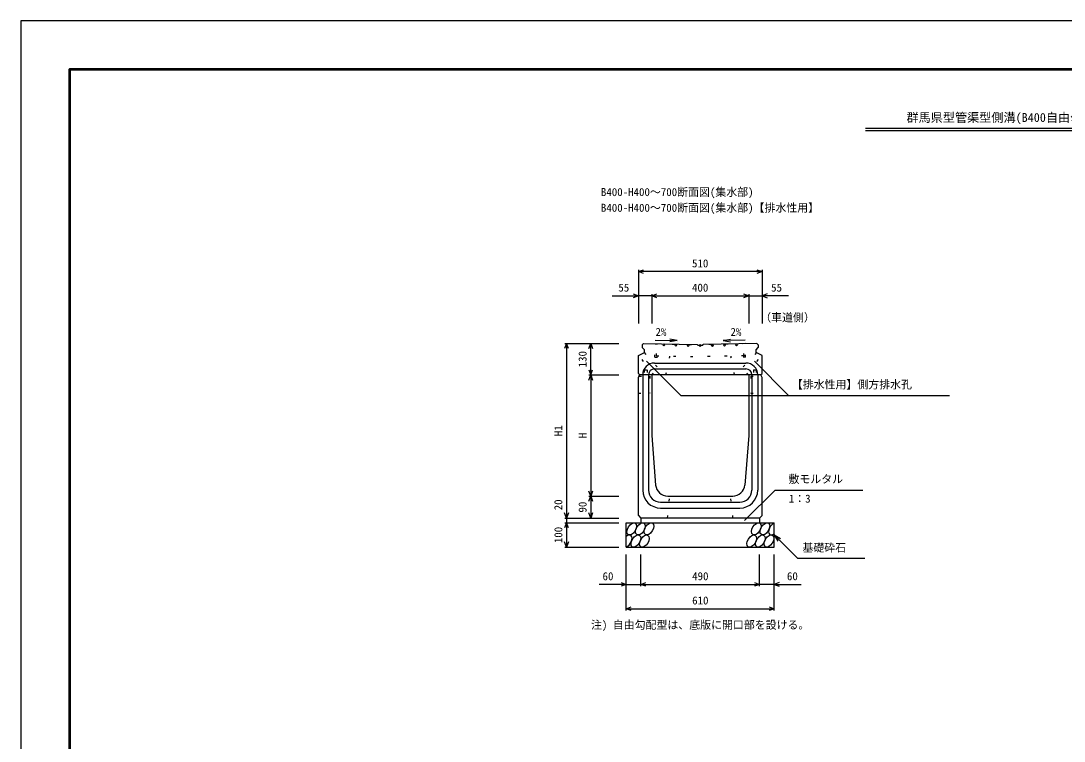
# Model space of a CAD drawing. Units: millimetres, scale not verified. Extents: x -12600 to 12600, y -5940 to 5940.
# Drawn here: x -12600 to -8300, y -2970 to 0 of the extents above; entities that cross this region are included whole.
import ezdxf
from ezdxf.enums import TextEntityAlignment as Align

# ---------------------------------------------------------------- set-up
doc = ezdxf.new("R2010")
doc.units = ezdxf.units.MM
doc.header["$LTSCALE"] = 40
doc.linetypes.add('DOTTED', pattern=[1.75, 0.25, -1.5])
for name, color, linetype, lineweight in [('0-0_DIM', 7, 'Continuous', 25), ('0-1_Defpoints', 5, 'Continuous', 25), ('0-2_HATCH', 6, 'Continuous', 25), ('0-5_OUTLINE', 3, 'Continuous', 25), ('0-6_OUTLINE2', 4, 'DOTTED', 25), ('0-7_TXT', 7, 'Continuous', 25), ('0-8_WAKU', 3, 'Continuous', 25)]:
    doc.layers.add(name, color=color, linetype=linetype, lineweight=lineweight)
doc.styles.add('ＭＳ ゴシック', font='')
doc.styles.get('ＭＳ ゴシック').set_extended_font_data('MS Gothic')

msp = doc.modelspace()

# ---------------------------------------------------------------- linework, layer by layer
at = {"layer": '0-0_DIM'}
for p, q in [((-10055, -1026.3), (-10055, -1247.94)), ((-9545, -1026.3), (-9545, -1247.94)), ((-9545, -1033.8), (-10055, -1033.8)), ((-10163.38, -1133.8), (-10055, -1133.8)), ((-10000, -1133.8), (-10055, -1133.8)), ((-10000, -1126.3), (-10000, -1247.94)), ((-10000, -1133.8), (-9600, -1133.8)), ((-9600, -1126.3), (-9600, -1247.94)), ((-9600, -1133.8), (-9545, -1133.8)), ((-9436.62, -1133.8), (-9545, -1133.8)), ((-10358.5, -1329.94), (-10136, -1329.94)), ((-10351, -1329.94), (-10351, -2049.94)), ((-10251, -1459.94), (-10251, -1329.94)), ((-10021.37, -1403.49), (-9880.13, -1544.73)), ((-9576.72, -1403.49), (-9435.48, -1544.73)), ((-10258.5, -1459.94), (-10136, -1459.94)), ((-10251, -1459.94), (-10251, -1959.94)), ((-9880.13, -1544.73), (-8772.62, -1544.73)), ((-9617.89, -2060.75), (-9491.66, -1934.52)), ((-9491.66, -1934.52), (-9130.19, -1934.52)), ((-10258.5, -1959.94), (-10136, -1959.94)), ((-10251, -1959.94), (-10251, -2049.94)), ((-10358.5, -2049.94), (-10136, -2049.94)), ((-10351, -2049.94), (-10351, -2069.94)), ((-10358.5, -2069.94), (-10136, -2069.94)), ((-10351, -2069.94), (-10351, -2169.94)), ((-9495, -2119.94), (-9399.24, -2215.7)), ((-9495, -2119.94), (-9469.02, -2134.94)), ((-9495, -2119.94), (-9480, -2145.92)), ((-10358.5, -2169.94), (-10136, -2169.94)), ((-10105, -2431.31), (-10105, -2199.94)), ((-10045, -2331.31), (-10045, -2199.94)), ((-9555, -2331.31), (-9555, -2199.94)), ((-9495, -2431.31), (-9495, -2199.94)), ((-9399.24, -2215.7), (-9121.69, -2215.7)), ((-10105, -2323.81), (-10216.79, -2323.81)), ((-10105, -2323.81), (-10045, -2323.81)), ((-10045, -2323.81), (-9555, -2323.81)), ((-9495, -2323.81), (-9555, -2323.81)), ((-9495, -2323.81), (-9383.21, -2323.81)), ((-10105, -2423.81), (-9495, -2423.81))]:
    msp.add_line(p, q, dxfattribs=at)
for points in [[(-10033.86, -1041.5), (-10055, -1033.8), (-10033.86, -1026.11)], [(-9566.14, -1026.11), (-9545, -1033.8), (-9566.14, -1041.5)], [(-10076.14, -1126.11), (-10055, -1133.8), (-10076.14, -1141.5)], [(-9978.86, -1141.5), (-10000, -1133.8), (-9978.86, -1126.11)], [(-9621.14, -1126.11), (-9600, -1133.8), (-9621.14, -1141.5)], [(-9523.86, -1126.11), (-9545, -1133.8), (-9523.86, -1141.5)], [(-10343.3, -1351.09), (-10351, -1329.94), (-10358.7, -1351.09)], [(-10258.7, -1351.09), (-10251, -1329.94), (-10243.3, -1351.09)], [(-10258.7, -1438.8), (-10251, -1459.94), (-10243.3, -1438.8)], [(-10258.7, -1481.09), (-10251, -1459.94), (-10243.3, -1481.09)], [(-10243.3, -1938.8), (-10251, -1959.94), (-10258.7, -1938.8)], [(-10258.7, -1981.09), (-10251, -1959.94), (-10243.3, -1981.09)], [(-10343.3, -2028.8), (-10351, -2049.94), (-10358.7, -2028.8)], [(-10243.3, -2028.8), (-10251, -2049.94), (-10258.7, -2028.8)], [(-10343.3, -2091.09), (-10351, -2069.94), (-10358.7, -2091.09)], [(-10343.3, -2148.8), (-10351, -2169.94), (-10358.7, -2148.8)], [(-10126.14, -2316.11), (-10105, -2323.81), (-10126.14, -2331.5)], [(-10023.86, -2331.5), (-10045, -2323.81), (-10023.86, -2316.11)], [(-9576.14, -2316.11), (-9555, -2323.81), (-9576.14, -2331.5)], [(-9473.86, -2316.11), (-9495, -2323.81), (-9473.86, -2331.5)], [(-10083.86, -2431.5), (-10105, -2423.81), (-10083.86, -2416.11)], [(-9516.14, -2416.11), (-9495, -2423.81), (-9516.14, -2431.5)]]:
    msp.add_lwpolyline(points, dxfattribs=at)
at = {"layer": '0-1_Defpoints'}
msp.add_lwpolyline([(-12600, -5940), (-4200, -5940), (-4200, 0), (-12600, 0)], close=True, dxfattribs=at)
at = {"layer": '0-2_HATCH', "linetype": 'DOTTED'}
for p, q in [((-9980.47, -1381.41), (-9979.43, -1331.42)), ((-9945.79, -1336.33), (-9949.95, -1332)), ((-9654.15, -1336.13), (-9649.99, -1331.8)), ((-9619.47, -1381.18), (-9620.51, -1331.19)), ((-9950.12, -1340.48), (-9945.79, -1336.33)), ((-9854.29, -1338.12), (-9850.14, -1342.44)), ((-9850.14, -1342.44), (-9845.81, -1338.29)), ((-9804.2, -1339.18), (-9799.96, -1334.94)), ((-9799.96, -1343.43), (-9804.2, -1339.18)), ((-9799.96, -1334.94), (-9795.71, -1339.18)), ((-9795.71, -1339.18), (-9799.96, -1343.43)), ((-9749.8, -1342.38), (-9754.13, -1338.22)), ((-9745.64, -1338.05), (-9749.8, -1342.38)), ((-9649.82, -1340.29), (-9654.15, -1336.13)), ((-9986.59, -1387.05), (-9926.47, -1388.31)), ((-9980.47, -1381.41), (-9799.97, -1384.95)), ((-9926.47, -1382.47), (-9926.47, -1388.31)), ((-9619.47, -1381.18), (-9799.97, -1384.95)), ((-9673.47, -1382.31), (-9673.47, -1388.31)), ((-9613.34, -1387.05), (-9673.47, -1388.31))]:
    msp.add_line(p, q, dxfattribs=at)
for points in [[(-9986.59, -1387.05), (-9985.43, -1331.31), (-9799.97, -1334.94)], [(-9949.95, -1332), (-9954.28, -1336.16), (-9950.12, -1340.48)], [(-9613.34, -1387.05), (-9614.51, -1331.06), (-9799.97, -1334.94)], [(-9649.99, -1331.8), (-9645.66, -1335.96), (-9649.82, -1340.29)], [(-9845.81, -1338.29), (-9849.97, -1333.96), (-9854.29, -1338.12)], [(-9754.13, -1338.22), (-9749.97, -1333.9), (-9745.64, -1338.05)]]:
    msp.add_lwpolyline(points, dxfattribs=at)
for points in [[(-9895.8, -1337.31), (-9899.96, -1332.98), (-9904.28, -1337.14), (-9900.13, -1341.46)], [(-9704.14, -1337.18), (-9699.98, -1332.85), (-9695.65, -1337.01), (-9699.81, -1341.33)]]:
    msp.add_lwpolyline(points, close=True, dxfattribs=at)
at = {"layer": '0-2_HATCH'}
for centre in [(-10082.11, -2094.94), (-10046.63, -2094.94), (-10011.16, -2094.94), (-9568.95, -2094.94), (-9533.48, -2094.94), (-10065.23, -2144.94), (-10029.75, -2144.94), (-9587.55, -2144.94), (-9552.07, -2144.94), (-9516.59, -2144.94)]:
    msp.add_ellipse(centre, major_axis=(14.54, 23.54), ratio=0.5792, dxfattribs=at)
for centre, start_param, end_param in [((-9498, -2094.94), 0.6666252, 4.1103269), ((-10100.7, -2144.94), 3.7419964, 7.318141)]:
    msp.add_ellipse(centre, major_axis=(14.54, 23.54), ratio=0.5792, start_param=start_param, end_param=end_param, dxfattribs=at)
at = {"layer": '0-5_OUTLINE'}
for p, q in [((-10033.31, -1330.37), (-10039, -1335.94)), ((-10033.31, -1330.37), (-9812, -1334.71)), ((-9567, -1330.07), (-9788, -1334.69)), ((-9567, -1330.07), (-9561, -1335.94)), ((-10055, -1379.94), (-10030, -1366.94)), ((-10039, -1335.94), (-10039, -1346.94)), ((-10030, -1356.94), (-10039, -1346.94)), ((-10030, -1366.94), (-10030, -1356.94)), ((-9791, -1337.94), (-9788, -1334.69)), ((-9570, -1356.94), (-9561, -1346.94)), ((-9570, -1366.94), (-9570, -1356.94)), ((-9561, -1335.94), (-9561, -1346.94)), ((-10055, -1453.94), (-10055, -1379.94)), ((-10055, -1453.94), (-10049, -1459.94)), ((-9550, -1459.94), (-10050, -1459.94)), ((-10000, -1459.94), (-10000, -1709.94)), ((-9600, -1459.94), (-9600, -1709.94)), ((-9551, -1459.94), (-9545, -1453.94)), ((-10000, -1709.94), (-9983.68, -1913.93)), ((-9600, -1709.94), (-9616.32, -1913.93)), ((-9933.84, -1959.94), (-9666.16, -1959.94)), ((-10055, -2039.94), (-10045, -2049.94)), ((-9555, -2049.94), (-10045, -2049.94)), ((-10045, -2049.94), (-10045, -2069.94)), ((-9555, -2049.94), (-9545, -2039.94)), ((-9555, -2049.94), (-9555, -2069.94)), ((-10105, -2069.94), (-9495, -2069.94)), ((-10105, -2169.94), (-10105, -2069.94)), ((-9495, -2169.94), (-9495, -2069.94)), ((-10105, -2169.94), (-9495, -2169.94))]:
    msp.add_line(p, q, dxfattribs=at)
for points in [[(-9791, -1337.94), (-9809, -1337.94), (-9812, -1334.71)], [(-9545, -1453.94), (-9545, -1379.94), (-9570, -1366.94)], [(-10055, -2039.94), (-10055, -1469.94), (-10050, -1459.94)], [(-9545, -2039.94), (-9545, -1469.94), (-9550, -1459.94)]]:
    msp.add_lwpolyline(points, dxfattribs=at)
for centre, start, end in [((-9933.84, -1909.94), 184.57392, 270), ((-9666.16, -1909.94), 270, 355.42608)]:
    msp.add_arc(centre, 50, start, end, dxfattribs=at)
at = {"layer": '0-6_OUTLINE2'}
for p, q in [((-10031.41, -1367.67), (-9947.82, -1459.94)), ((-9568.59, -1367.67), (-9652.18, -1459.94)), ((-9990.79, -1459.94), (-10053.4, -1379.11)), ((-9941.5, -1459.94), (-9926.53, -1388.31)), ((-9658.5, -1459.94), (-9673.47, -1388.31)), ((-9609.21, -1459.94), (-9546.6, -1379.11)), ((-10031, -1439.44), (-10019, -1439.44)), ((-10031, -1439.44), (-10031, -1464.44)), ((-10019, -1439.44), (-10019, -1464.44)), ((-9581, -1439.44), (-9569, -1439.44)), ((-9581, -1439.44), (-9581, -1464.44)), ((-9569, -1439.44), (-9569, -1464.44)), ((-10052.25, -1464.44), (-10008, -1464.44)), ((-10008, -1464.44), (-10008, -1534.94)), ((-9592, -1464.44), (-9592, -1534.94)), ((-9592, -1464.44), (-9547.75, -1464.44)), ((-10055, -1534.94), (-10008, -1534.94)), ((-9592, -1534.94), (-9545, -1534.94)), ((-9935, -2049.94), (-9925, -1959.94)), ((-9665, -2049.94), (-9675, -1959.94))]:
    msp.add_line(p, q, dxfattribs=at)
at = {"layer": '0-6_OUTLINE2', "linetype": 'Continuous'}
for p, q in [((-9988, -1410.94), (-9612, -1410.94)), ((-10037, -1459.94), (-10037, -1934.94)), ((-10013, -1459.94), (-10013, -1934.94)), ((-9988, -1434.94), (-9612, -1434.94)), ((-9587, -1459.94), (-9587, -1934.94)), ((-9563, -1459.94), (-9563, -1934.94)), ((-9963, -1984.94), (-9637, -1984.94)), ((-9963, -2008.94), (-9637, -2008.94))]:
    msp.add_line(p, q, dxfattribs=at)
for centre, radius, start, end in [((-9988, -1459.94), 49, 90, 180), ((-9612, -1459.94), 49, 0, 90), ((-9988, -1459.94), 25, 90, 180), ((-9612, -1459.94), 25, 0, 90), ((-9963, -1934.94), 74, 180, 270), ((-9963, -1934.94), 50, 180, 270), ((-9637, -1934.94), 50, 270, 0), ((-9637, -1934.94), 74, 270, 0)]:
    msp.add_arc(centre, radius, start, end, dxfattribs=at)
at = {"layer": '0-7_TXT'}
for p, q in [((-9119.18, -442.8), (-7680.82, -442.8)), ((-9119.18, -452.4), (-7680.82, -452.4)), ((-9895.29, -1318.48), (-9924.93, -1323.13)), ((-9704.71, -1318.48), (-9675.07, -1323.13))]:
    msp.add_line(p, q, dxfattribs=at)
for points in [[(-9985.71, -1316.76), (-9895.29, -1318.48), (-9924.73, -1312.71)], [(-9614.29, -1316.76), (-9704.71, -1318.48), (-9675.27, -1312.71)]]:
    msp.add_lwpolyline(points, dxfattribs=at)
at = {"layer": '0-8_WAKU', "lineweight": 50}
msp.add_lwpolyline([(-12400, -5740), (-4400, -5740), (-4400, -200), (-12400, -200)], close=True, dxfattribs=at)

# ---------------------------------------------------------------- texts
at = {"layer": '0-0_DIM', "style": 'ＭＳ ゴシック'}
for s, p in [('510', (-9833.75, -1026.3)), ('55', (-10137.34, -1126.3)), ('400', (-9833.75, -1126.3)), ('55', (-9507.66, -1126.3)), ('（車道側）', (-9552.57, -1249.65)), ('【排水性用】側方排水孔', (-9422.33, -1526)), ('敷モルタル', (-9436.06, -1915.78)), ('1：3', (-9434.87, -1996.54)), ('基礎砕石', (-9378.68, -2198.53)), ('60', (-10202.5, -2316.31)), ('490', (-9833.22, -2316.31)), ('60', (-9442.5, -2316.31)), ('610', (-9833.22, -2416.31))]:
    msp.add_text(s, height=32.99, dxfattribs=at).set_placement(p, align=Align.BOTTOM_LEFT)
for s, p in [('130', (-10258.5, -1428.69)), ('H1', (-10358.5, -1712.44)), ('H', (-10258.5, -1721.19)), ('20', (-10358.5, -2018.13)), ('90', (-10258.5, -2027.44)), ('100', (-10358.5, -2153.69))]:
    msp.add_text(s, height=32.99, rotation=90, dxfattribs=at).set_placement(p, align=Align.BOTTOM_LEFT)
at = {"layer": '0-7_TXT', "style": 'ＭＳ ゴシック'}
for s, height, p in [('群馬県型管渠型側溝(B400自由勾配皿型・集水部)', 36.66, (-8950, -427.8)), ('B400-H400～700断面図(集水部)', 32.99, (-10209.34, -732.34)), ('B400-H400～700断面図(集水部)【排水性用】', 32.99, (-10209.34, -797.21)), ('2%', 32.99, (-9984.25, -1309.15)), ('2%', 32.99, (-9675.14, -1309.15)), ('注) 自由勾配型は、底版に開口部を設ける。', 32.99, (-10250, -2517))]:
    msp.add_text(s, height=height, dxfattribs=at).set_placement(p, align=Align.BOTTOM_LEFT)

doc.saveas('drawing.dxf')
